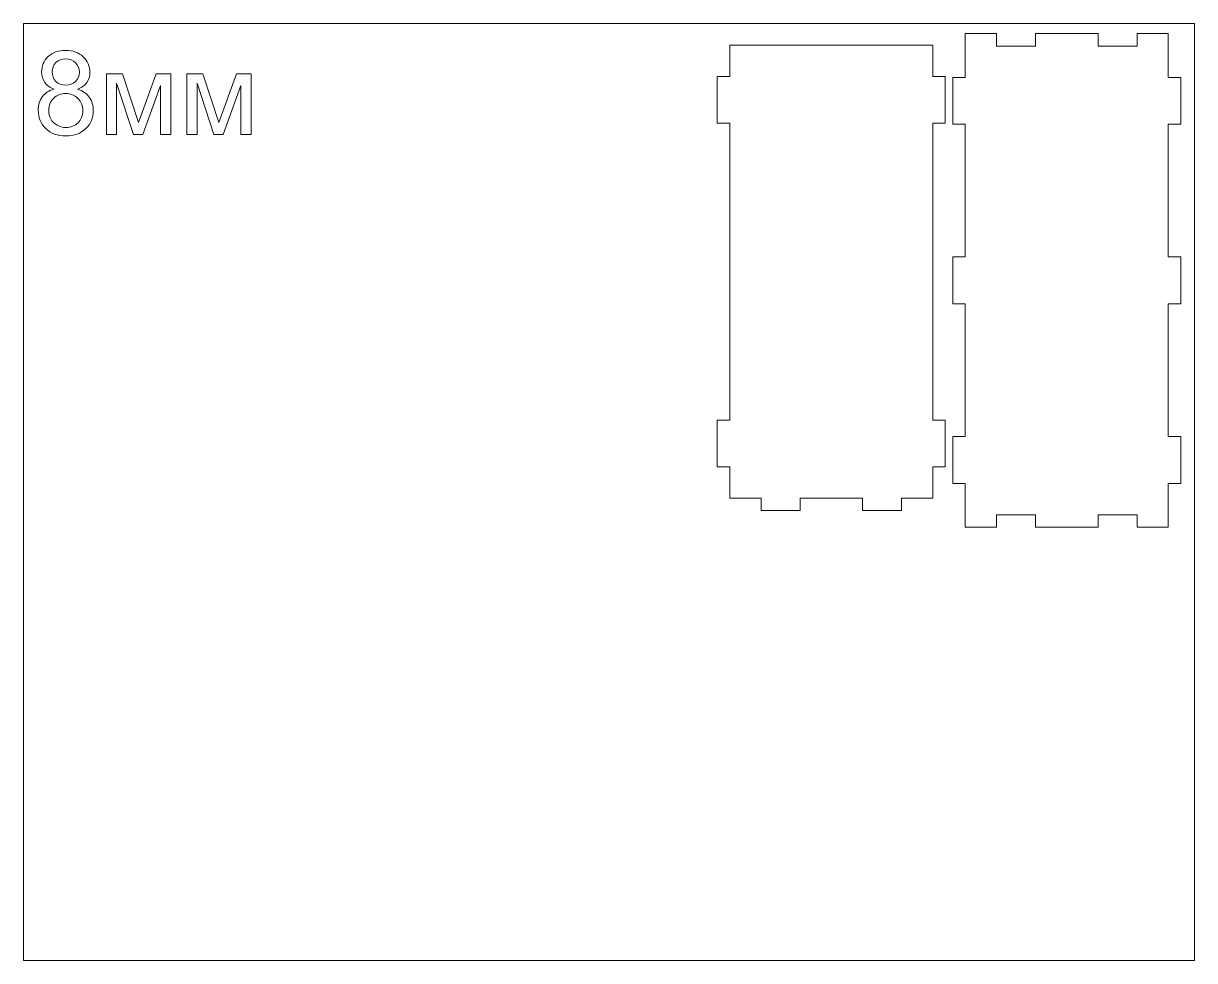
# Model space of a CAD drawing. Header units: centimetres. Extents: x -89 to 95, y -62 to 62.
# Drawn here: x 6.3 to 81.3, y 1.5 to 61.5 of the extents above; entities that cross this region are included whole.
import ezdxf

# ---------------------------------------------------------------- set-up
doc = ezdxf.new("R2010")
doc.units = ezdxf.units.CM
doc.header["$MEASUREMENT"] = 0
doc.layers.add('layer 1', color=7, linetype='Continuous')

msp = doc.modelspace()

# ---------------------------------------------------------------- linework, layer by layer
at = {"layer": 'layer 1', "color": 177, "lineweight": 9}
msp.add_open_spline([(6.34067, 1.5449), (6.34067, 1.5449), (81.34067, 1.5449), (81.34067, 1.5449), (81.34067, 1.5449), (81.34067, 1.5449), (81.34067, 61.5449), (81.34067, 61.5449), (81.34067, 61.5449), (81.34067, 61.5449), (6.34067, 61.5449), (6.34067, 61.5449), (6.34067, 61.5449), (6.34067, 61.5449), (6.34067, 1.5449), (6.34067, 1.5449), (6.34067, 1.5449), (6.34067, 1.5449), (6.34067, 1.5449), (6.34067, 1.5449)], degree=3, knots=[0, 0, 0, 0, 0.16666667, 0.16666667, 0.16666667, 0.16666667, 0.33333333, 0.33333333, 0.33333333, 0.33333333, 0.5, 0.5, 0.5, 0.5, 0.66666667, 0.66666667, 0.66666667, 0.66666667, 1, 1, 1, 1], dxfattribs=at)
at = {"layer": 'layer 1', "color": 250, "lineweight": 9}
for points, knots in [([(79.65652, 29.29153), (79.65652, 29.29153), (77.65652, 29.29153), (77.65652, 29.29153), (77.65652, 29.29153), (77.65652, 29.29153), (77.65652, 30.09153), (77.65652, 30.09153), (77.65652, 30.09153), (77.65652, 30.09153), (75.15652, 30.09153), (75.15652, 30.09153), (75.15652, 30.09153), (75.15652, 30.09153), (75.15652, 29.29153), (75.15652, 29.29153), (75.15652, 29.29153), (75.15652, 29.29153), (71.15652, 29.29153), (71.15652, 29.29153), (71.15652, 29.29153), (71.15652, 29.29153), (71.15652, 30.09153), (71.15652, 30.09153), (71.15652, 30.09153), (71.15652, 30.09153), (68.65652, 30.09153), (68.65652, 30.09153), (68.65652, 30.09153), (68.65652, 30.09153), (68.65652, 29.29153), (68.65652, 29.29153), (68.65652, 29.29153), (68.65652, 29.29153), (66.65652, 29.29153), (66.65652, 29.29153), (66.65652, 29.29153), (66.65652, 29.29153), (66.65652, 32.09153), (66.65652, 32.09153), (66.65652, 32.09153), (66.65652, 32.09153), (65.85652, 32.09153), (65.85652, 32.09153), (65.85652, 32.09153), (65.85652, 32.09153), (65.85652, 35.09153), (65.85652, 35.09153), (65.85652, 35.09153), (65.85652, 35.09153), (66.65652, 35.09153), (66.65652, 35.09153), (66.65652, 35.09153), (66.65652, 35.09153), (66.65652, 43.59153), (66.65652, 43.59153), (66.65652, 43.59153), (66.65652, 43.59153), (65.85652, 43.59153), (65.85652, 43.59153), (65.85652, 43.59153), (65.85652, 43.59153), (65.85652, 46.59153), (65.85652, 46.59153), (65.85652, 46.59153), (65.85652, 46.59153), (66.65652, 46.59153), (66.65652, 46.59153), (66.65652, 46.59153), (66.65652, 46.59153), (66.65652, 55.09153), (66.65652, 55.09153), (66.65652, 55.09153), (66.65652, 55.09153), (65.85652, 55.09153), (65.85652, 55.09153), (65.85652, 55.09153), (65.85652, 55.09153), (65.85652, 58.09153), (65.85652, 58.09153), (65.85652, 58.09153), (65.85652, 58.09153), (66.65652, 58.09153), (66.65652, 58.09153), (66.65652, 58.09153), (66.65652, 58.09153), (66.65652, 60.89153), (66.65652, 60.89153), (66.65652, 60.89153), (66.65652, 60.89153), (68.65652, 60.89153), (68.65652, 60.89153), (68.65652, 60.89153), (68.65652, 60.89153), (68.65652, 60.09153), (68.65652, 60.09153), (68.65652, 60.09153), (68.65652, 60.09153), (71.15652, 60.09153), (71.15652, 60.09153), (71.15652, 60.09153), (71.15652, 60.09153), (71.15652, 60.89153), (71.15652, 60.89153), (71.15652, 60.89153), (71.15652, 60.89153), (75.15652, 60.89153), (75.15652, 60.89153), (75.15652, 60.89153), (75.15652, 60.89153), (75.15652, 60.09153), (75.15652, 60.09153), (75.15652, 60.09153), (75.15652, 60.09153), (77.65652, 60.09153), (77.65652, 60.09153), (77.65652, 60.09153), (77.65652, 60.09153), (77.65652, 60.89153), (77.65652, 60.89153), (77.65652, 60.89153), (77.65652, 60.89153), (79.65652, 60.89153), (79.65652, 60.89153), (79.65652, 60.89153), (79.65652, 60.89153), (79.65652, 58.09153), (79.65652, 58.09153), (79.65652, 58.09153), (79.65652, 58.09153), (80.45652, 58.09153), (80.45652, 58.09153), (80.45652, 58.09153), (80.45652, 58.09153), (80.45652, 55.09153), (80.45652, 55.09153), (80.45652, 55.09153), (80.45652, 55.09153), (79.65652, 55.09153), (79.65652, 55.09153), (79.65652, 55.09153), (79.65652, 55.09153), (79.65652, 46.59153), (79.65652, 46.59153), (79.65652, 46.59153), (79.65652, 46.59153), (80.45652, 46.59153), (80.45652, 46.59153), (80.45652, 46.59153), (80.45652, 46.59153), (80.45652, 43.59153), (80.45652, 43.59153), (80.45652, 43.59153), (80.45652, 43.59153), (79.65652, 43.59153), (79.65652, 43.59153), (79.65652, 43.59153), (79.65652, 43.59153), (79.65652, 35.09153), (79.65652, 35.09153), (79.65652, 35.09153), (79.65652, 35.09153), (80.45652, 35.09153), (80.45652, 35.09153), (80.45652, 35.09153), (80.45652, 35.09153), (80.45652, 32.09153), (80.45652, 32.09153), (80.45652, 32.09153), (80.45652, 32.09153), (79.65652, 32.09153), (79.65652, 32.09153), (79.65652, 32.09153), (79.65652, 32.09153), (79.65652, 29.29153), (79.65652, 29.29153), (79.65652, 29.29153), (79.65652, 29.29153), (79.65652, 29.29153), (79.65652, 29.29153)], [0, 0, 0, 0, 0.02173913, 0.02173913, 0.02173913, 0.02173913, 0.04347826, 0.04347826, 0.04347826, 0.04347826, 0.06521739, 0.06521739, 0.06521739, 0.06521739, 0.08695652, 0.08695652, 0.08695652, 0.08695652, 0.10869565, 0.10869565, 0.10869565, 0.10869565, 0.13043478, 0.13043478, 0.13043478, 0.13043478, 0.15217391, 0.15217391, 0.15217391, 0.15217391, 0.17391304, 0.17391304, 0.17391304, 0.17391304, 0.19565217, 0.19565217, 0.19565217, 0.19565217, 0.2173913, 0.2173913, 0.2173913, 0.2173913, 0.23913043, 0.23913043, 0.23913043, 0.23913043, 0.26086957, 0.26086957, 0.26086957, 0.26086957, 0.2826087, 0.2826087, 0.2826087, 0.2826087, 0.30434783, 0.30434783, 0.30434783, 0.30434783, 0.32608696, 0.32608696, 0.32608696, 0.32608696, 0.34782609, 0.34782609, 0.34782609, 0.34782609, 0.36956522, 0.36956522, 0.36956522, 0.36956522, 0.39130435, 0.39130435, 0.39130435, 0.39130435, 0.41304348, 0.41304348, 0.41304348, 0.41304348, 0.43478261, 0.43478261, 0.43478261, 0.43478261, 0.45652174, 0.45652174, 0.45652174, 0.45652174, 0.47826087, 0.47826087, 0.47826087, 0.47826087, 0.5, 0.5, 0.5, 0.5, 0.52173913, 0.52173913, 0.52173913, 0.52173913, 0.54347826, 0.54347826, 0.54347826, 0.54347826, 0.56521739, 0.56521739, 0.56521739, 0.56521739, 0.58695652, 0.58695652, 0.58695652, 0.58695652, 0.60869565, 0.60869565, 0.60869565, 0.60869565, 0.63043478, 0.63043478, 0.63043478, 0.63043478, 0.65217391, 0.65217391, 0.65217391, 0.65217391, 0.67391304, 0.67391304, 0.67391304, 0.67391304, 0.69565217, 0.69565217, 0.69565217, 0.69565217, 0.7173913, 0.7173913, 0.7173913, 0.7173913, 0.73913043, 0.73913043, 0.73913043, 0.73913043, 0.76086957, 0.76086957, 0.76086957, 0.76086957, 0.7826087, 0.7826087, 0.7826087, 0.7826087, 0.80434783, 0.80434783, 0.80434783, 0.80434783, 0.82608696, 0.82608696, 0.82608696, 0.82608696, 0.84782609, 0.84782609, 0.84782609, 0.84782609, 0.86956522, 0.86956522, 0.86956522, 0.86956522, 0.89130435, 0.89130435, 0.89130435, 0.89130435, 0.91304348, 0.91304348, 0.91304348, 0.91304348, 0.93478261, 0.93478261, 0.93478261, 0.93478261, 0.95652174, 0.95652174, 0.95652174, 0.95652174, 1, 1, 1, 1]), ([(51.57526, 60.15026), (51.57526, 60.15026), (51.57526, 58.15026), (51.57526, 58.15026), (51.57526, 58.15026), (51.57526, 58.15026), (50.77526, 58.15026), (50.77526, 58.15026), (50.77526, 58.15026), (50.77526, 58.15026), (50.77526, 55.15026), (50.77526, 55.15026), (50.77526, 55.15026), (50.77526, 55.15026), (51.57526, 55.15026), (51.57526, 55.15026), (51.57526, 55.15026), (51.57526, 55.15026), (51.57526, 36.15026), (51.57526, 36.15026), (51.57526, 36.15026), (51.57526, 36.15026), (50.77526, 36.15026), (50.77526, 36.15026), (50.77526, 36.15026), (50.77526, 36.15026), (50.77526, 33.15026), (50.77526, 33.15026), (50.77526, 33.15026), (50.77526, 33.15026), (51.57526, 33.15026), (51.57526, 33.15026), (51.57526, 33.15026), (51.57526, 33.15026), (51.57526, 31.15026), (51.57526, 31.15026), (51.57526, 31.15026), (51.57526, 31.15026), (53.57526, 31.15026), (53.57526, 31.15026), (53.57526, 31.15026), (53.57526, 31.15026), (53.57526, 30.35026), (53.57526, 30.35026), (53.57526, 30.35026), (53.57526, 30.35026), (56.07526, 30.35026), (56.07526, 30.35026), (56.07526, 30.35026), (56.07526, 30.35026), (56.07526, 31.15026), (56.07526, 31.15026), (56.07526, 31.15026), (56.07526, 31.15026), (60.07526, 31.15026), (60.07526, 31.15026), (60.07526, 31.15026), (60.07526, 31.15026), (60.07526, 30.35026), (60.07526, 30.35026), (60.07526, 30.35026), (60.07526, 30.35026), (62.57526, 30.35026), (62.57526, 30.35026), (62.57526, 30.35026), (62.57526, 30.35026), (62.57526, 31.15026), (62.57526, 31.15026), (62.57526, 31.15026), (62.57526, 31.15026), (64.57526, 31.15026), (64.57526, 31.15026), (64.57526, 31.15026), (64.57526, 31.15026), (64.57526, 33.15026), (64.57526, 33.15026), (64.57526, 33.15026), (64.57526, 33.15026), (65.37526, 33.15026), (65.37526, 33.15026), (65.37526, 33.15026), (65.37526, 33.15026), (65.37526, 36.15026), (65.37526, 36.15026), (65.37526, 36.15026), (65.37526, 36.15026), (64.57526, 36.15026), (64.57526, 36.15026), (64.57526, 36.15026), (64.57526, 36.15026), (64.57526, 55.15026), (64.57526, 55.15026), (64.57526, 55.15026), (64.57526, 55.15026), (65.37526, 55.15026), (65.37526, 55.15026), (65.37526, 55.15026), (65.37526, 55.15026), (65.37526, 58.15026), (65.37526, 58.15026), (65.37526, 58.15026), (65.37526, 58.15026), (64.57526, 58.15026), (64.57526, 58.15026), (64.57526, 58.15026), (64.57526, 58.15026), (64.57526, 60.15026), (64.57526, 60.15026), (64.57526, 60.15026), (64.57526, 60.15026), (51.57526, 60.15026), (51.57526, 60.15026), (51.57526, 60.15026), (51.57526, 60.15026), (51.57526, 60.15026), (51.57526, 60.15026)], [0, 0, 0, 0, 0.03333333, 0.03333333, 0.03333333, 0.03333333, 0.06666667, 0.06666667, 0.06666667, 0.06666667, 0.1, 0.1, 0.1, 0.1, 0.13333333, 0.13333333, 0.13333333, 0.13333333, 0.16666667, 0.16666667, 0.16666667, 0.16666667, 0.2, 0.2, 0.2, 0.2, 0.23333333, 0.23333333, 0.23333333, 0.23333333, 0.26666667, 0.26666667, 0.26666667, 0.26666667, 0.3, 0.3, 0.3, 0.3, 0.33333333, 0.33333333, 0.33333333, 0.33333333, 0.36666667, 0.36666667, 0.36666667, 0.36666667, 0.4, 0.4, 0.4, 0.4, 0.43333333, 0.43333333, 0.43333333, 0.43333333, 0.46666667, 0.46666667, 0.46666667, 0.46666667, 0.5, 0.5, 0.5, 0.5, 0.53333333, 0.53333333, 0.53333333, 0.53333333, 0.56666667, 0.56666667, 0.56666667, 0.56666667, 0.6, 0.6, 0.6, 0.6, 0.63333333, 0.63333333, 0.63333333, 0.63333333, 0.66666667, 0.66666667, 0.66666667, 0.66666667, 0.7, 0.7, 0.7, 0.7, 0.73333333, 0.73333333, 0.73333333, 0.73333333, 0.76666667, 0.76666667, 0.76666667, 0.76666667, 0.8, 0.8, 0.8, 0.8, 0.83333333, 0.83333333, 0.83333333, 0.83333333, 0.86666667, 0.86666667, 0.86666667, 0.86666667, 0.9, 0.9, 0.9, 0.9, 0.93333333, 0.93333333, 0.93333333, 0.93333333, 1, 1, 1, 1]), ([(8.31204, 57.33918), (8.0387, 57.43903), (7.83651, 57.58256), (7.70421, 57.76729), (7.70421, 57.76729), (7.57315, 57.95326), (7.507, 58.17542), (7.507, 58.43378), (7.507, 58.43378), (7.507, 58.82445), (7.64679, 59.15145), (7.92637, 59.4173), (7.92637, 59.4173), (8.2072, 59.68316), (8.57914, 59.8167), (9.04469, 59.8167), (9.04469, 59.8167), (9.51149, 59.8167), (9.88842, 59.68066), (10.17299, 59.40857), (10.17299, 59.40857), (10.45757, 59.13648), (10.59985, 58.80572), (10.59985, 58.41506), (10.59985, 58.41506), (10.59985, 58.16669), (10.53495, 57.94951), (10.40514, 57.76604), (10.40514, 57.76604), (10.27534, 57.58132), (10.07814, 57.43903), (9.81229, 57.33918), (9.81229, 57.33918), (10.14054, 57.23184), (10.38892, 57.0596), (10.55991, 56.81996), (10.55991, 56.81996), (10.7309, 56.58157), (10.81703, 56.297), (10.81703, 55.965), (10.81703, 55.965), (10.81703, 55.50693), (10.65477, 55.12251), (10.33151, 54.81048), (10.33151, 54.81048), (10.00699, 54.49845), (9.58138, 54.34244), (9.05343, 54.34244), (9.05343, 54.34244), (8.52547, 54.34244), (8.09986, 54.49845), (7.77535, 54.81173), (7.77535, 54.81173), (7.45208, 55.12501), (7.28983, 55.51567), (7.28983, 55.98372), (7.28983, 55.98372), (7.28983, 56.33194), (7.37845, 56.624), (7.55568, 56.85865), (7.55568, 56.85865), (7.73291, 57.09455), (7.98503, 57.25431), (8.31204, 57.33918)], [0, 0, 0, 0, 0.05882353, 0.05882353, 0.05882353, 0.05882353, 0.11764706, 0.11764706, 0.11764706, 0.11764706, 0.17647059, 0.17647059, 0.17647059, 0.17647059, 0.23529412, 0.23529412, 0.23529412, 0.23529412, 0.29411765, 0.29411765, 0.29411765, 0.29411765, 0.35294118, 0.35294118, 0.35294118, 0.35294118, 0.41176471, 0.41176471, 0.41176471, 0.41176471, 0.47058824, 0.47058824, 0.47058824, 0.47058824, 0.52941176, 0.52941176, 0.52941176, 0.52941176, 0.58823529, 0.58823529, 0.58823529, 0.58823529, 0.64705882, 0.64705882, 0.64705882, 0.64705882, 0.70588235, 0.70588235, 0.70588235, 0.70588235, 0.76470588, 0.76470588, 0.76470588, 0.76470588, 0.82352941, 0.82352941, 0.82352941, 0.82352941, 0.88235294, 0.88235294, 0.88235294, 0.88235294, 1, 1, 1, 1]), ([(8.18099, 58.4575), (8.18099, 58.20288), (8.26212, 57.99569), (8.42312, 57.83468), (8.42312, 57.83468), (8.58538, 57.67368), (8.79756, 57.59255), (9.06092, 57.59255), (9.06092, 57.59255), (9.31678, 57.59255), (9.52397, 57.67243), (9.68498, 57.83219), (9.68498, 57.83219), (9.84599, 57.99195), (9.92586, 58.1879), (9.92586, 58.42005), (9.92586, 58.42005), (9.92586, 58.66219), (9.84349, 58.86563), (9.67749, 59.03039), (9.67749, 59.03039), (9.51274, 59.19514), (9.3043, 59.27751), (9.05343, 59.27751), (9.05343, 59.27751), (8.80006, 59.27751), (8.59162, 59.19639), (8.42687, 59.03538), (8.42687, 59.03538), (8.26336, 58.87437), (8.18099, 58.68216), (8.18099, 58.4575)], [0, 0, 0, 0, 0.11111111, 0.11111111, 0.11111111, 0.11111111, 0.22222222, 0.22222222, 0.22222222, 0.22222222, 0.33333333, 0.33333333, 0.33333333, 0.33333333, 0.44444444, 0.44444444, 0.44444444, 0.44444444, 0.55555556, 0.55555556, 0.55555556, 0.55555556, 0.66666667, 0.66666667, 0.66666667, 0.66666667, 0.77777778, 0.77777778, 0.77777778, 0.77777778, 1, 1, 1, 1]), ([(11.6645, 58.31896), (11.6645, 58.31896), (12.67798, 58.31896), (12.67798, 58.31896), (12.67798, 58.31896), (12.67798, 58.31896), (13.70518, 55.20863), (13.70518, 55.20863), (13.70518, 55.20863), (13.70518, 55.20863), (14.84223, 58.31896), (14.84223, 58.31896), (14.84223, 58.31896), (14.84223, 58.31896), (15.78331, 58.31896), (15.78331, 58.31896), (15.78331, 58.31896), (15.78331, 58.31896), (15.78331, 54.4323), (15.78331, 54.4323), (15.78331, 54.4323), (15.78331, 54.4323), (15.1243, 54.4323), (15.1243, 54.4323), (15.1243, 54.4323), (15.1243, 54.4323), (15.1243, 57.56135), (15.1243, 57.56135), (15.1243, 57.56135), (15.1243, 57.56135), (13.97977, 54.4323), (13.97977, 54.4323), (13.97977, 54.4323), (13.97977, 54.4323), (13.39066, 54.4323), (13.39066, 54.4323), (13.39066, 54.4323), (13.39066, 54.4323), (12.30853, 57.71112), (12.30853, 57.71112), (12.30853, 57.71112), (12.30853, 57.71112), (12.30853, 54.4323), (12.30853, 54.4323), (12.30853, 54.4323), (12.30853, 54.4323), (11.6645, 54.4323), (11.6645, 54.4323), (11.6645, 54.4323), (11.6645, 54.4323), (11.6645, 58.31896), (11.6645, 58.31896)], [0, 0, 0, 0, 0.07142857, 0.07142857, 0.07142857, 0.07142857, 0.14285714, 0.14285714, 0.14285714, 0.14285714, 0.21428571, 0.21428571, 0.21428571, 0.21428571, 0.28571429, 0.28571429, 0.28571429, 0.28571429, 0.35714286, 0.35714286, 0.35714286, 0.35714286, 0.42857143, 0.42857143, 0.42857143, 0.42857143, 0.5, 0.5, 0.5, 0.5, 0.57142857, 0.57142857, 0.57142857, 0.57142857, 0.64285714, 0.64285714, 0.64285714, 0.64285714, 0.71428571, 0.71428571, 0.71428571, 0.71428571, 0.78571429, 0.78571429, 0.78571429, 0.78571429, 0.85714286, 0.85714286, 0.85714286, 0.85714286, 1, 1, 1, 1]), ([(16.81301, 58.31896), (16.81301, 58.31896), (17.82649, 58.31896), (17.82649, 58.31896), (17.82649, 58.31896), (17.82649, 58.31896), (18.85369, 55.20863), (18.85369, 55.20863), (18.85369, 55.20863), (18.85369, 55.20863), (19.99074, 58.31896), (19.99074, 58.31896), (19.99074, 58.31896), (19.99074, 58.31896), (20.93182, 58.31896), (20.93182, 58.31896), (20.93182, 58.31896), (20.93182, 58.31896), (20.93182, 54.4323), (20.93182, 54.4323), (20.93182, 54.4323), (20.93182, 54.4323), (20.27281, 54.4323), (20.27281, 54.4323), (20.27281, 54.4323), (20.27281, 54.4323), (20.27281, 57.56135), (20.27281, 57.56135), (20.27281, 57.56135), (20.27281, 57.56135), (19.12828, 54.4323), (19.12828, 54.4323), (19.12828, 54.4323), (19.12828, 54.4323), (18.53917, 54.4323), (18.53917, 54.4323), (18.53917, 54.4323), (18.53917, 54.4323), (17.45704, 57.71112), (17.45704, 57.71112), (17.45704, 57.71112), (17.45704, 57.71112), (17.45704, 54.4323), (17.45704, 54.4323), (17.45704, 54.4323), (17.45704, 54.4323), (16.81301, 54.4323), (16.81301, 54.4323), (16.81301, 54.4323), (16.81301, 54.4323), (16.81301, 58.31896), (16.81301, 58.31896)], [0, 0, 0, 0, 0.07142857, 0.07142857, 0.07142857, 0.07142857, 0.14285714, 0.14285714, 0.14285714, 0.14285714, 0.21428571, 0.21428571, 0.21428571, 0.21428571, 0.28571429, 0.28571429, 0.28571429, 0.28571429, 0.35714286, 0.35714286, 0.35714286, 0.35714286, 0.42857143, 0.42857143, 0.42857143, 0.42857143, 0.5, 0.5, 0.5, 0.5, 0.57142857, 0.57142857, 0.57142857, 0.57142857, 0.64285714, 0.64285714, 0.64285714, 0.64285714, 0.71428571, 0.71428571, 0.71428571, 0.71428571, 0.78571429, 0.78571429, 0.78571429, 0.78571429, 0.85714286, 0.85714286, 0.85714286, 0.85714286, 1, 1, 1, 1]), ([(7.96381, 55.97872), (7.96381, 55.79026), (8.0075, 55.60928), (8.09487, 55.43329), (8.09487, 55.43329), (8.18224, 55.25856), (8.31454, 55.12251), (8.49177, 55.02641), (8.49177, 55.02641), (8.66776, 54.9303), (8.85747, 54.88162), (9.05842, 54.88162), (9.05842, 54.88162), (9.37544, 54.88162), (9.63505, 54.98272), (9.8385, 55.18492), (9.8385, 55.18492), (10.04194, 55.38711), (10.14304, 55.64423), (10.14304, 55.95626), (10.14304, 55.95626), (10.14304, 56.27328), (10.0382, 56.53539), (9.82976, 56.74258), (9.82976, 56.74258), (9.62007, 56.94976), (9.35547, 57.05336), (9.0372, 57.05336), (9.0372, 57.05336), (8.72517, 57.05336), (8.4693, 56.95101), (8.26711, 56.74632), (8.26711, 56.74632), (8.06491, 56.54163), (7.96381, 56.28576), (7.96381, 55.97872)], [0, 0, 0, 0, 0.1, 0.1, 0.1, 0.1, 0.2, 0.2, 0.2, 0.2, 0.3, 0.3, 0.3, 0.3, 0.4, 0.4, 0.4, 0.4, 0.5, 0.5, 0.5, 0.5, 0.6, 0.6, 0.6, 0.6, 0.7, 0.7, 0.7, 0.7, 0.8, 0.8, 0.8, 0.8, 1, 1, 1, 1])]:
    msp.add_open_spline(points, degree=3, knots=knots, dxfattribs=at)

doc.saveas('drawing.dxf')
